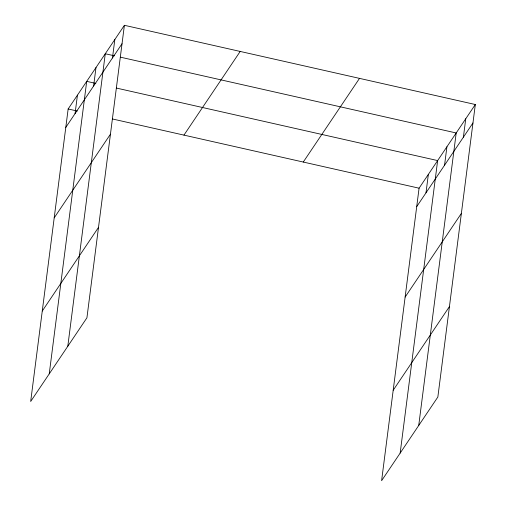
<?xml version="1.0" encoding="UTF-8"?>
<svg xmlns="http://www.w3.org/2000/svg" width="506" height="506" viewBox="0 0 506 506"><rect width="100%" height="100%" fill="white"/><g stroke="black" fill="none" stroke-linecap="round" stroke-linejoin="round"><path stroke-width="0.76" d="M124.394 25.3L68.152 108.973L30.676 401.479L86.924 317.806L124.394 25.3L475.324 104.521L437.848 397.027L381.606 480.7L419.076 188.194L475.324 104.521M75.065 113.603L77.431 95.166M49.24 373.871L86.709 81.358L95.855 83.427M93.629 85.995L95.988 67.557M67.798 346.256L105.273 53.75L114.413 55.812M112.471 57.962L114.83 39.525M425.995 192.824L428.354 174.387M400.164 453.085L437.639 160.579L116.424 88.069M444.553 165.209L446.918 146.772M418.728 425.476L456.197 132.97L120.51 57.191M463.395 137.183L465.76 118.746M65.786 127.411L122.035 43.737M54.199 217.852L110.447 134.179M42.264 311.038L98.512 227.365M183.956 135.115L240.198 51.441M303.271 162.046L359.513 78.379M416.716 206.631L472.958 122.958M405.129 297.073L461.371 213.399M393.194 390.259L449.436 306.585M68.152 108.973L77.291 111.035M112.338 118.948L419.076 188.194"/></g></svg>
